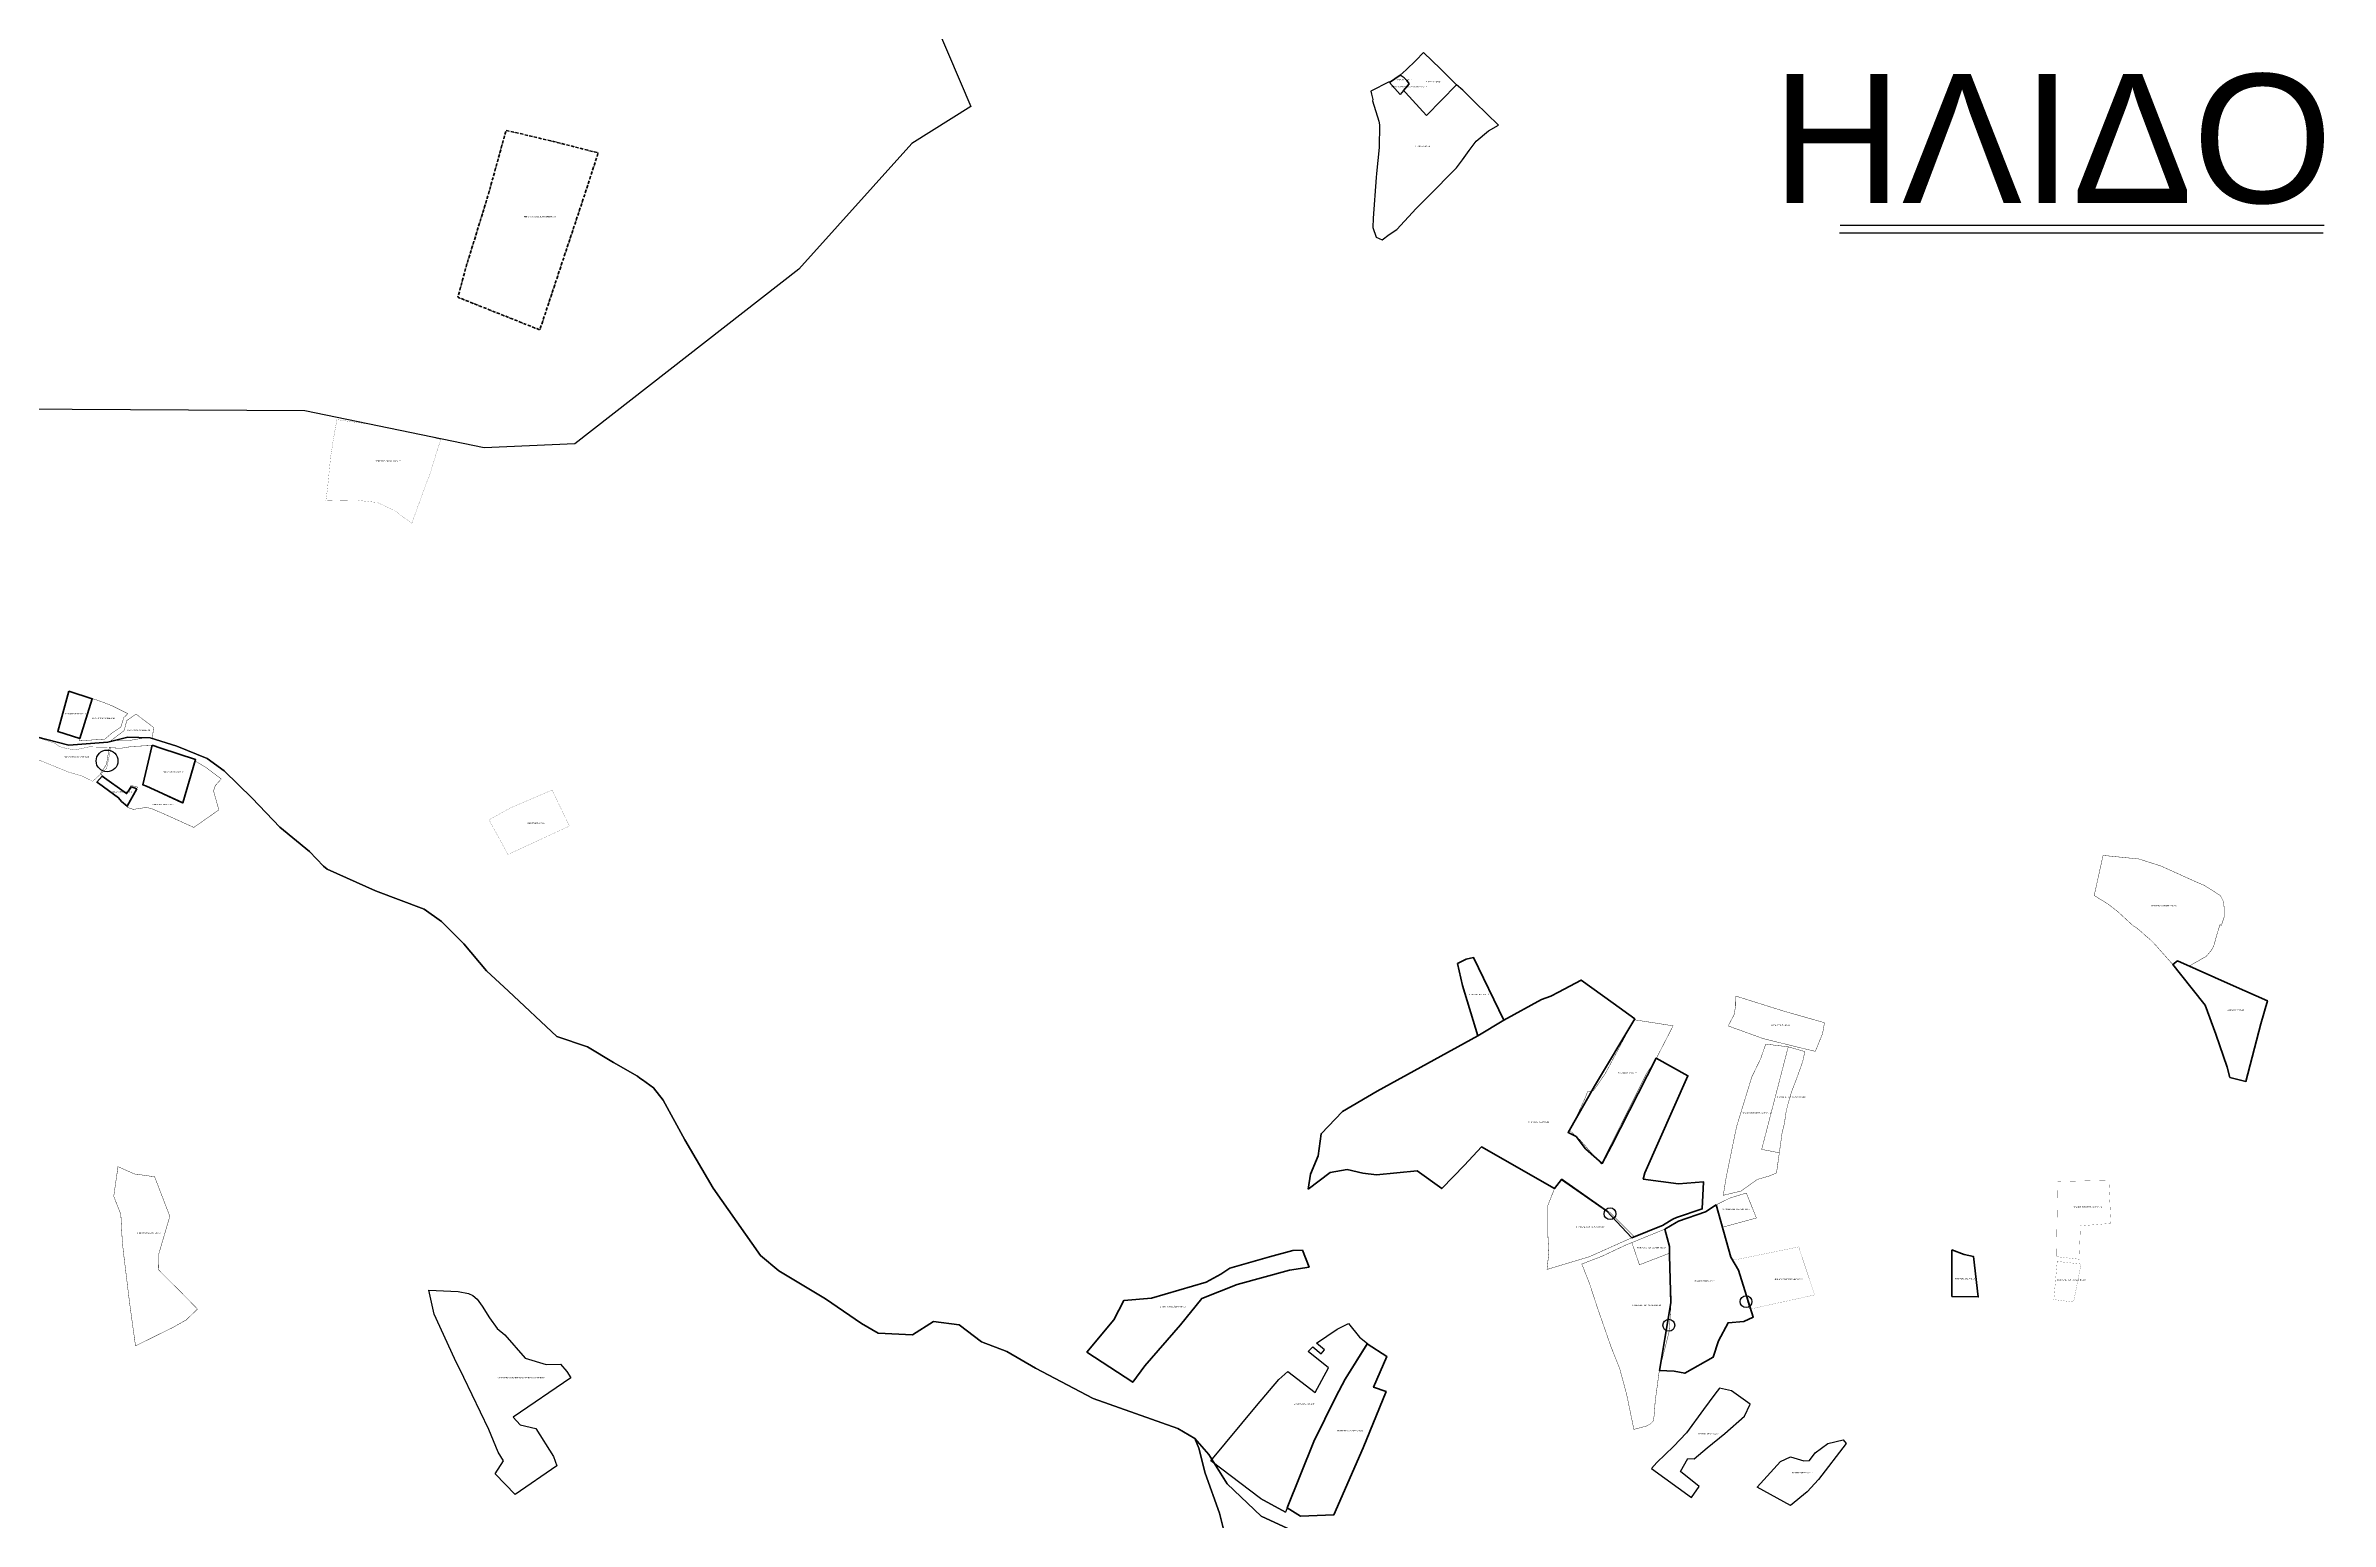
# Model space of a CAD drawing. Header units: metres. Extents: x 245125 to 394351, y 270578 to 4233311.
# Drawn here: x 268980 to 270752, y 4194603 to 4195748 of the extents above; entities that cross this region are included whole.
import ezdxf
from ezdxf.enums import TextEntityAlignment as Align
from ezdxf.lldxf.tags import DXFTag

# ---------------------------------------------------------------- set-up
doc = ezdxf.new("R2010")
doc.units = ezdxf.units.M
doc.linetypes.add('DASHDOT_LINE', pattern=[18, 12, -3, 0, -3])
doc.linetypes.add('t-orio', pattern=[0.79, 0.5, -0.12, 0.05, -0.12])
for name, color, linetype in [('4495-(228-329)', 103, 'Continuous'), ('ASTOTA', 7, 'Continuous'), ('POLYLINE', 3, 'Continuous'), ('topo2013', 66, 'Continuous'), ('topo2014', 230, 'Continuous'), ('topo2016', 36, 'Continuous'), ('topo2018', 5, 'Continuous'), ('topo2019', 6, 'Continuous'), ('topo2020', 3, 'Continuous'), ('topo2022', 30, 'Continuous'), ('topo2023', 41, 'Continuous'), ('ΗΛΕΙΑ_Ονομασία ΟΤΑ_ΟΚΧΕ', 6, 'Continuous')]:
    doc.layers.add(name, color=color, linetype=linetype)
doc.styles.add('ARIAL', font='arial.ttf')
doc.styles.get("Standard").update_dxf_attribs({"font": 'arial.ttf'})
tags = doc.linetypes.add('DASHDOT2', pattern=[0.5, 0.25, -0.125, 0, -0.125]).pattern_tags.tags
tags[10:11] = [DXFTag(74, 4), DXFTag(75, 0), DXFTag(340, '0'), DXFTag(46, 1.0), DXFTag(50, 0.0), DXFTag(44, 0.0), DXFTag(45, 0.0)]
tags[8:9] = [DXFTag(74, 4), DXFTag(75, 0), DXFTag(340, '0'), DXFTag(46, 1.0), DXFTag(50, 0.0), DXFTag(44, 0.0), DXFTag(45, 0.0)]
tags[6:7] = [DXFTag(74, 4), DXFTag(75, 0), DXFTag(340, '0'), DXFTag(46, 1.0), DXFTag(50, 0.0), DXFTag(44, 0.0), DXFTag(45, 0.0)]
tags[4:5] = [DXFTag(74, 4), DXFTag(75, 0), DXFTag(340, '0'), DXFTag(46, 1.0), DXFTag(50, 0.0), DXFTag(44, 0.0), DXFTag(45, 0.0)]
tags = doc.linetypes.add('DASHDOTX2', pattern=[2, 1, -0.5, 0, -0.5]).pattern_tags.tags
tags[10:11] = [DXFTag(74, 4), DXFTag(75, 0), DXFTag(340, '0'), DXFTag(46, 1.0), DXFTag(50, 0.0), DXFTag(44, 0.0), DXFTag(45, 0.0)]
tags[8:9] = [DXFTag(74, 4), DXFTag(75, 0), DXFTag(340, '0'), DXFTag(46, 1.0), DXFTag(50, 0.0), DXFTag(44, 0.0), DXFTag(45, 0.0)]
tags[6:7] = [DXFTag(74, 4), DXFTag(75, 0), DXFTag(340, '0'), DXFTag(46, 1.0), DXFTag(50, 0.0), DXFTag(44, 0.0), DXFTag(45, 0.0)]
tags[4:5] = [DXFTag(74, 4), DXFTag(75, 0), DXFTag(340, '0'), DXFTag(46, 1.0), DXFTag(50, 0.0), DXFTag(44, 0.0), DXFTag(45, 0.0)]
tags = doc.linetypes.add('HIDDEN', pattern=[0.375, 0.25, -0.125]).pattern_tags.tags
tags[6:7] = [DXFTag(74, 4), DXFTag(75, 0), DXFTag(340, '0'), DXFTag(46, 1.0), DXFTag(50, 0.0), DXFTag(44, 0.0), DXFTag(45, 0.0)]
tags[4:5] = [DXFTag(74, 4), DXFTag(75, 0), DXFTag(340, '0'), DXFTag(46, 1.0), DXFTag(50, 0.0), DXFTag(44, 0.0), DXFTag(45, 0.0)]

msp = doc.modelspace()

# ---------------------------------------------------------------- linework, layer by layer
at = {"color": 230}
for p, q in [((270022, 4195719.2), (270030.3, 4195725.1)), ((270022, 4195719.2), (270030.3, 4195725.1)), ((270035.6, 4195721), (270037.4, 4195718.2)), ((270074, 4195717.6), (270061.5, 4195729.9))]:
    msp.add_line(p, q, dxfattribs=at)
at = {"layer": '4495-(228-329)', "color": 103}
for p, q in [((270371, 4195602.6), (270746.3, 4195602.6)), ((270371.6, 4195608.7), (270746.9, 4195608.7))]:
    msp.add_line(p, q, dxfattribs=at)
at = {"layer": 'ASTOTA', "color": 253, "linetype": 'HIDDEN', "ltscale": 300}
for points in [[(268964.6, 4195213.8), (268997.7, 4195205.1), (269028, 4195207.5), (269043.4, 4195211.4), (269060.9, 4195211), (269081.5, 4195204.4), (269105.1, 4195194.9), (269118.2, 4195185.2), (269139.9, 4195164.2), (269161.3, 4195141.6), (269184.5, 4195122.7), (269195.3, 4195111.4), (269198, 4195108.9), (269235.6, 4195092.2), (269273.4, 4195078.1), (269286.9, 4195068.4), (269304, 4195051), (269321.8, 4195030.2), (269338.8, 4195014.5), (269376.2, 4194979.2), (269400.1, 4194971.2), (269420.1, 4194959.1), (269438.7, 4194948.4), (269440.7, 4194947), (269442.7, 4194945.5), (269451.3, 4194939.4), (269458.7, 4194929.8), (269475.4, 4194899), (269497.4, 4194861.5), (269534.1, 4194809.2), (269548.3, 4194797.4), (269584.6, 4194775.6), (269612.5, 4194756.6), (269625.4, 4194749.1), (269652, 4194747.7), (269668.5, 4194758.1), (269688.2, 4194755.4), (269705.7, 4194742.4), (269725.2, 4194734.9), (269747.5, 4194722), (269792.3, 4194698.4), (269858, 4194675.1), (269871.1, 4194667.4), (269874.1, 4194659.9), (269879.2, 4194640.4), (269890.2, 4194609.3), (269895.8, 4194586.7)], [(269946.5, 4194595.9), (269922.5, 4194607), (269896.1, 4194632.2), (269882, 4194654.8), (269871.1, 4194667.4), (269858, 4194675.1), (269792.3, 4194698.4), (269747.5, 4194722), (269725.2, 4194734.9), (269705.7, 4194742.4), (269688.2, 4194755.4), (269668.5, 4194758.1), (269652, 4194747.7), (269625.4, 4194749.1), (269612.5, 4194756.6), (269584.6, 4194775.6), (269548.3, 4194797.4), (269534.1, 4194809.2), (269497.4, 4194861.5), (269475.4, 4194899), (269458.7, 4194929.8), (269451.3, 4194939.4), (269442.7, 4194945.5), (269440.7, 4194947), (269438.7, 4194948.4), (269420.1, 4194959.1), (269400.1, 4194971.2), (269376.2, 4194979.2), (269338.8, 4195014.5), (269321.8, 4195030.2), (269304, 4195051), (269286.9, 4195068.4), (269273.4, 4195078.1), (269235.6, 4195092.2), (269198, 4195108.9), (269195.3, 4195111.4), (269184.5, 4195122.7), (269161.3, 4195141.6), (269139.9, 4195164.2), (269118.2, 4195185.2), (269105.1, 4195194.9), (269081.5, 4195204.4), (269060.9, 4195211), (269043.4, 4195211.4), (269028, 4195207.5), (268997.7, 4195205.1), (268964.6, 4195213.8)], [(269895.8, 4194586.7), (269890.2, 4194609.3), (269879.2, 4194640.4), (269874.1, 4194659.9), (269871.1, 4194667.4), (269882, 4194654.8), (269896.1, 4194632.2), (269922.5, 4194607), (269946.5, 4194595.9)], [(269895.8, 4194586.7), (269890.2, 4194609.3), (269879.2, 4194640.4), (269874.1, 4194659.9), (269871.1, 4194667.4), (269882, 4194654.8), (269896.1, 4194632.2), (269922.5, 4194607), (269946.5, 4194595.9)]]:
    msp.add_lwpolyline(points, dxfattribs=at)
at = {"layer": 'POLYLINE', "color": 6, "linetype": 'HIDDEN', "ltscale": 3}
msp.add_lwpolyline([(269652.8, 4195805.1), (269697.4, 4195700.8), (269651.6, 4195672), (269563.9, 4195574.4), (269390.1, 4195439), (269320, 4195435.9), (269180.7, 4195464.7), (268955.5, 4195465.8)], dxfattribs=at)
at = {"layer": 'topo2014', "color": 230}
for p, q in [((270030.2, 4195710.1), (270022, 4195719.2)), ((270037.4, 4195718.2), (270032.9, 4195713.1)), ((270032.9, 4195713.1), (270030.2, 4195710.1))]:
    msp.add_line(p, q, dxfattribs=at)
for points in [[(270007.5, 4195712.6), (270008, 4195710.2), (270009, 4195706.2), (270008.8, 4195705.1), (270013.7, 4195689.2), (270014.3, 4195686.4), (270014, 4195669), (270012, 4195648.7), (270011.7, 4195645.5), (270009.3, 4195614.1), (270009.2, 4195606.9), (270011.6, 4195599.4), (270016.4, 4195597.2), (270021.9, 4195601.5), (270027.7, 4195605.4), (270042.6, 4195621.6), (270044, 4195622.9), (270051.7, 4195630.6), (270074.1, 4195653), (270078.6, 4195659.4), (270083.9, 4195666.6), (270089.3, 4195673.8), (270098.8, 4195681.7), (270106.5, 4195686.3), (270088.5, 4195703.8), (270078.8, 4195713.4), (270074, 4195717.6), (270061.5, 4195729.9), (270048.4, 4195742.6), (270042.4, 4195736.5), (270034.9, 4195729.2), (270030.3, 4195725.1), (270022, 4195719.2), (270021.7, 4195719.9), (270007.5, 4195712.6)], [(270032.9, 4195713.1), (270037.4, 4195718.2), (270035.6, 4195721), (270033.5, 4195722.9), (270030.3, 4195725.1), (270034.9, 4195729.2), (270042.4, 4195736.5), (270048.4, 4195742.6), (270061.5, 4195729.9), (270074, 4195717.6), (270050.8, 4195693.7), (270034.4, 4195711.5), (270033, 4195713.1)], [(270256.2, 4194621.5), (270262.2, 4194630.2), (270247.8, 4194641.7), (270253.4, 4194651.7), (270258.4, 4194651.6), (270268.4, 4194660.2), (270282.1, 4194671.2), (270297.4, 4194684.7), (270301.7, 4194694), (270287.2, 4194704.3), (270277.9, 4194706.5), (270274.4, 4194701.7), (270265.5, 4194689.8), (270252.4, 4194671.8), (270242.2, 4194661.2), (270229.3, 4194648.8), (270225.2, 4194644.1), (270256.2, 4194621.5)]]:
    msp.add_lwpolyline(points, dxfattribs=at)
at = {"layer": 'topo2014', "color": 230, "linetype": 'DASHDOT_LINE', "lineweight": 40, "ltscale": 0.2, "flags": 128}
msp.add_lwpolyline([(269336.9, 4195682.2), (269350.6, 4195679), (269373.6, 4195673.6), (269408.3, 4195664.7), (269396.8, 4195629.1), (269383.1, 4195588), (269363.1, 4195527.4), (269299.5, 4195552.7), (269306.2, 4195577.6), (269322.3, 4195629.5)], close=True, dxfattribs=at)
at = {"layer": 'topo2014', "color": 230, "linetype": 'DASHDOTX2', "lineweight": 35, "ltscale": 2}
for points in [[(268997.8, 4195247.2), (269015.9, 4195241.2), (269015.9, 4195241.2), (269006.2, 4195210.4), (268989.2, 4195215.9)], [(269062.3, 4195205.3), (269069.2, 4195202.9), (269096.1, 4195194), (269086.2, 4195160.5), (269057.9, 4195173.3), (269055.1, 4195174.5)], [(269050.4, 4195171.3), (269046.3, 4195172.8), (269042.6, 4195167.7), (269023.5, 4195181.2), (269019.6, 4195176.5), (269020.9, 4195175.7), (269036.4, 4195164.4), (269038.5, 4195161.6), (269042.9, 4195157.8)]]:
    msp.add_lwpolyline(points, close=True, dxfattribs=at)
at = {"layer": 'topo2014', "color": 230, "ltscale": 2}
msp.add_lwpolyline([(269276.9, 4194782.3), (269299.7, 4194781.3), (269307.8, 4194779.7), (269311, 4194778.3), (269314.4, 4194775.4), (269318.4, 4194770), (269324, 4194760.9), (269330.1, 4194752.7), (269335.9, 4194747.8), (269351.7, 4194729.7), (269368, 4194724.7), (269379, 4194725.1), (269384, 4194719.4), (269387.1, 4194714.4), (269342.5, 4194683.8), (269347.9, 4194678), (269360, 4194675.1), (269373.6, 4194653.4), (269376.2, 4194646.1), (269344, 4194624), (269328.4, 4194640), (269334.9, 4194649.9), (269330.8, 4194656.7), (269323.6, 4194674.2), (269304, 4194714.6), (269297, 4194729.3), (269281.1, 4194763.8)], close=True, dxfattribs=at)
at = {"layer": 'topo2014', "color": 230}
msp.add_lwpolyline([(270333.1, 4194615.3), (270307.2, 4194629.5), (270325.2, 4194649.5), (270333, 4194653), (270343.3, 4194650.1), (270347.9, 4194650.3), (270352.2, 4194656.2), (270361.9, 4194663.5), (270373.8, 4194666.2), (270376.2, 4194663.5), (270354.8, 4194635.6), (270345.9, 4194626), (270333.1, 4194615.3)], close=True, dxfattribs=at)
at = {"layer": 'topo2016', "color": 36, "linetype": 'HIDDEN', "lineweight": 40, "ltscale": 3}
msp.add_lwpolyline([(270633.3, 4195038), (270676.7, 4195018.4), (270703, 4195007), (270697.8, 4194989.1), (270686.2, 4194944.3), (270673.8, 4194947.5), (270671.7, 4194955.3), (270662.9, 4194980.9), (270654.6, 4195003.5), (270635.6, 4195027.5), (270629.6, 4195035.1)], close=True, dxfattribs=at)
at = {"layer": 'topo2018', "color": 5, "linetype": 'DASHDOT2', "lineweight": 60, "ltscale": 0.5, "flags": 128}
for points in [[(269958.9, 4194860.7), (269960.8, 4194872.3), (269966.8, 4194886.7), (269969, 4194903.7), (269985.7, 4194920.9), (270012.4, 4194936.8), (270090.5, 4194979.8), (270078.7, 4195018.8), (270074.8, 4195035.8), (270081.5, 4195039.1), (270087.2, 4195040.4), (270110.8, 4194992), (270140, 4195007.8), (270147.3, 4195010.6), (270153.1, 4195013.7), (270170.8, 4195023), (270195.4, 4195005.1), (270212.2, 4194992.9), (270181.1, 4194940.7), (270160.5, 4194904.6), (270166.8, 4194901.6), (270174.1, 4194892.1), (270187.1, 4194880.8), (270194.1, 4194894.5), (270228.8, 4194962.3), (270253.5, 4194948.8), (270253.5, 4194948.8), (270220, 4194873.4), (270220, 4194873.4), (270220, 4194873.4), (270218.8, 4194868.4), (270246.1, 4194864.9), (270265.7, 4194866.4), (270264.6, 4194845.4), (270244.6, 4194838.8), (270241.8, 4194837.4), (270234.5, 4194833), (270234.3, 4194832.9), (270210.1, 4194823.1), (270190.3, 4194843.9), (270190.3, 4194843.9), (270155.5, 4194868.3), (270150.1, 4194861.4), (270093.4, 4194893.6), (270080.3, 4194879.3), (270062.6, 4194861.2), (270043.6, 4194874.9), (270012, 4194872), (270001.4, 4194873.2), (269989.2, 4194875.9), (269976, 4194873.7)], [(270275.4, 4194848.6), (270286.7, 4194808.1), (270292.8, 4194797.9), (270304.1, 4194761.4), (270296.8, 4194758), (270284.7, 4194757.1), (270277.3, 4194743.1), (270273.2, 4194730.3), (270251, 4194718), (270242.7, 4194719.5), (270231.5, 4194720), (270240.2, 4194772.5), (270239.2, 4194809.4), (270239.1, 4194816.2), (270235.5, 4194829.6), (270244.3, 4194834.8), (270246.3, 4194835.9), (270267.2, 4194843.2)], [(270458.2, 4194813.7), (270467.8, 4194810.2), (270475.1, 4194808.4), (270478.7, 4194777.2), (270458.3, 4194777.6)]]:
    msp.add_lwpolyline(points, close=True, dxfattribs=at)
msp.add_lwpolyline([(270090.5, 4194979.8), (270110.8, 4194992), (270087.2, 4195040.4), (270081.5, 4195039.1), (270074.8, 4195035.8), (270078.7, 4195018.8), (270090.5, 4194979.8)], dxfattribs=at)
at = {"layer": 'topo2018', "color": 5, "linetype": 'DASHDOT2', "lineweight": 60, "ltscale": 5, "flags": 128}
for points in [[(269954.6, 4194813.5), (269959.7, 4194800.3), (269944.6, 4194797.9), (269903.8, 4194786.7), (269876.4, 4194776), (269860, 4194755.5), (269832.4, 4194723.7), (269822.9, 4194711), (269787.4, 4194734.4), (269808.2, 4194759.4), (269816.1, 4194774.4), (269837.4, 4194776.2), (269879.8, 4194788.6), (269891.2, 4194794.9), (269898.1, 4194799.4), (269928.9, 4194808.3), (269947, 4194813.1)], [(270004.8, 4194740.7), (270020, 4194730.9), (270009.7, 4194707.1), (270019.4, 4194703.7), (270001.5, 4194660.2), (269978.9, 4194608.2), (269953.1, 4194607), (269942.8, 4194613.6), (269963.4, 4194665), (269980.4, 4194699.7), (269987.6, 4194713.4)]]:
    msp.add_lwpolyline(points, close=True, dxfattribs=at)
at = {"layer": 'topo2019', "color": 6}
for points, const_width in [([(269323.7, 4195147.3), (269339.9, 4195156.4), (269372.6, 4195170.4), (269386, 4195142.4), (269338.3, 4195120.4)], 0.1), ([(270313.8, 4194973.3), (270331.3, 4194971.2), (270310.7, 4194891.6), (270324.4, 4194889), (270322.2, 4194873.4), (270317, 4194871.1), (270307.3, 4194868.3), (270294.7, 4194859.3), (270280.9, 4194856), (270283.2, 4194870.1), (270286, 4194883.8), (270291.2, 4194909.2), (270303, 4194947.7), (270310.1, 4194962.4)], 0.3), ([(270331.3, 4194971.2), (270344.2, 4194967.5), (270342.5, 4194959.7), (270338.4, 4194948.2), (270333.8, 4194936.1), (270331.2, 4194927.2), (270329.7, 4194921.2), (270328.3, 4194911.6), (270326.5, 4194904.3), (270324.4, 4194889), (270310.7, 4194891.6)], 0.3), ([(270210, 4194819.3), (270236, 4194829.9), (270239.6, 4194814.4), (270239.6, 4194811.2), (270215.9, 4194802.1)], 0.3)]:
    msp.add_lwpolyline(points, close=True, dxfattribs=dict(at, const_width=const_width))
at = {"layer": 'topo2019', "color": 6, "ltscale": 40}
for points, const_width in [([(269035.9, 4194878.2), (269048.5, 4194872.6), (269064.3, 4194870.4), (269076.1, 4194839.7), (269067.6, 4194810.8), (269067.4, 4194798.3), (269069.1, 4194796.4), (269078.3, 4194787.2), (269081.9, 4194783.7), (269094.8, 4194770.6), (269097.5, 4194767.7), (269088.8, 4194759.3), (269078.5, 4194753.5), (269049.5, 4194739.2), (269047.9, 4194750.6), (269044.8, 4194773.3), (269040.1, 4194811.9), (269039.2, 4194820.5), (269038.1, 4194841.2), (269032.6, 4194855.2)], 0.3), ([(270301.2, 4194767.6), (270292.8, 4194797.9), (270288.1, 4194805.8), (270292.9, 4194806.5), (270331.3, 4194814.3), (270339.5, 4194816), (270342.1, 4194807.9), (270351.8, 4194778.7)], 0.1)]:
    msp.add_lwpolyline(points, close=True, dxfattribs=dict(at, const_width=const_width))
at = {"layer": 'topo2019', "color": 6, "lineweight": 30, "ltscale": 30, "const_width": 0.3}
msp.add_lwpolyline([(270144.2, 4194798.5), (270145.6, 4194811.2), (270144.8, 4194826.8), (270144.8, 4194844.1), (270144.8, 4194848), (270150.1, 4194861.4), (270155.7, 4194869), (270188.2, 4194846.1), (270193.2, 4194842.6), (270211.8, 4194823.9), (270177.2, 4194808.4)], close=True, dxfattribs=at)
at = {"layer": 'topo2019', "color": 6, "ltscale": 20, "const_width": 0.1}
for points in [[(270539.3, 4194808.4), (270557, 4194806.4), (270557.9, 4194832.3), (270581.5, 4194834.2), (270580, 4194867.6), (270540.3, 4194866.7)], [(270539.9, 4194804.7), (270558.4, 4194802.7), (270552.6, 4194773.2), (270537.3, 4194775.1)]]:
    msp.add_lwpolyline(points, close=True, dxfattribs=at)
at = {"layer": 'topo2019', "color": 6, "lineweight": 50, "ltscale": 20, "const_width": 0.3}
msp.add_lwpolyline([(270275.4, 4194848.6), (270285.9, 4194853.8), (270298.8, 4194857.8), (270306.6, 4194838.4), (270280.2, 4194831.2)], close=True, dxfattribs=at)
at = {"layer": 'topo2019', "color": 6, "lineweight": 30, "ltscale": 2, "const_width": 0.3}
msp.add_lwpolyline([(270171.2, 4194802.7), (270186.8, 4194808.7), (270205.5, 4194817.5), (270210, 4194819.3), (270215.9, 4194802.1), (270239.6, 4194811.2), (270239.6, 4194808.7), (270240.7, 4194775.4), (270238.9, 4194750.1), (270231.3, 4194720), (270228.1, 4194696.1), (270227.3, 4194685.2), (270226.6, 4194680.9), (270224.5, 4194678.7), (270221.3, 4194677), (270211.6, 4194674.4), (270206, 4194701.4), (270200.6, 4194721.5), (270193.8, 4194738.6), (270183.1, 4194769.4), (270177.3, 4194787.2)], close=True, dxfattribs=at)
at = {"layer": 'topo2019', "color": 6, "ltscale": 2}
msp.add_lwpolyline([(269941.5, 4194610.1), (269922.1, 4194620.8), (269883.5, 4194649.9), (269919, 4194692.6), (269936.1, 4194713.2), (269943.1, 4194719.3), (269964.4, 4194703), (269974.8, 4194722.2), (269958.9, 4194734.9), (269962.5, 4194738.4), (269969.1, 4194733.1), (269971.6, 4194736.2), (269965.4, 4194741.2), (269981.5, 4194752.2), (269990.2, 4194756.6), (269998.8, 4194745.9), (270005, 4194741), (269987.6, 4194713.4), (269980.4, 4194699.7), (269963.4, 4194665), (269941.5, 4194610.1), (269922.1, 4194620.8)], close=True, dxfattribs=at)
at = {"layer": 'topo2019', "color": 1}
for centre in [(270193.1, 4194841.7), (270298.6, 4194773.5), (270238.7, 4194755.2)]:
    msp.add_circle(centre, 4.59, dxfattribs=at)
at = {"layer": 'topo2020', "color": 3, "ltscale": 35, "const_width": 0.3}
for points in [[(269016, 4195241.3), (269018.6, 4195240.6), (269025.9, 4195237.9), (269031.6, 4195235.6), (269043.6, 4195229.6), (269040.4, 4195226.7), (269038.1, 4195219.2), (269031.4, 4195214.8), (269025.7, 4195209.9), (269005.9, 4195208.6)], [(269029.1, 4195203.3), (269037.9, 4195202.8), (269046.7, 4195204.2), (269061.8, 4195205), (269054.9, 4195174.4), (269085.6, 4195160.1), (269095.5, 4195193.1), (269104.4, 4195187.7), (269116, 4195179), (269111.4, 4195173.9), (269110, 4195169.8), (269114.1, 4195155), (269094.7, 4195141.4), (269071.3, 4195152), (269061.2, 4195156.3), (269057.1, 4195156.8), (269047.7, 4195155.4), (269043, 4195157), (269051.1, 4195172.7), (269046, 4195174), (269042.6, 4195168.4), (269031.3, 4195175.4), (269022.2, 4195183.1), (269022.2, 4195183.1), (269027, 4195190.4)]]:
    msp.add_lwpolyline(points, close=True, dxfattribs=at)
at = {"layer": 'topo2020', "color": 3, "ltscale": 20, "const_width": 0.2}
msp.add_lwpolyline([(268928.3, 4195214), (268929.8, 4195217.7), (268931.5, 4195222.3), (268941, 4195221.2), (268975.9, 4195210.3), (268987.6, 4195206.4), (268990.2, 4195204.3), (268996, 4195202.6), (269002.7, 4195201.6), (269013.4, 4195203.9), (269030.5, 4195203.5), (269027, 4195187), (269016.3, 4195177.2), (269008.2, 4195181.2), (268997.4, 4195184.4), (268968.5, 4195196.2), (268947.7, 4195204.4)], close=True, dxfattribs=at)
at = {"layer": 'topo2020', "color": 3, "ltscale": 35, "const_width": 0.3}
msp.add_lwpolyline([(269049.9, 4195229.3), (269063.5, 4195219), (269062.6, 4195211), (269055.3, 4195210.7), (269045, 4195208.9), (269030.7, 4195208.9), (269040.7, 4195216.6), (269042.7, 4195224.3), (269049.9, 4195229.3)], dxfattribs=at)
at = {"layer": 'topo2020', "color": 1}
msp.add_circle((269027.4, 4195193), 8.45, dxfattribs=at)
at = {"layer": 'topo2022', "color": 30, "linetype": 't-orio', "ltscale": 5, "const_width": 0.1}
msp.add_lwpolyline([(269205.7, 4195457.8), (269215.1, 4195456.4), (269233, 4195453.9), (269277.7, 4195444.6), (269281.8, 4195443.4), (269285, 4195442.7), (269286.2, 4195442.5), (269280.6, 4195424.6), (269277.5, 4195414.5), (269275.7, 4195410.2), (269273.4, 4195404), (269270.2, 4195395.1), (269263.8, 4195377.4), (269262.8, 4195378.1), (269250.2, 4195387.3), (269237, 4195393.5), (269221.2, 4195395.2), (269208.7, 4195395), (269197.1, 4195394.7), (269198.4, 4195404.4), (269200.8, 4195428.6), (269203, 4195442.9)], close=True, dxfattribs=at)
at = {"layer": 'topo2022', "color": 30, "linetype": 't-orio', "ltscale": 35, "const_width": 0.3}
for points in [[(270284.7, 4194987.4), (270284.7, 4194987.4), (270284.7, 4194987.4), (270289.2, 4194995.9), (270290.5, 4195002.7), (270290.6, 4195010.6), (270290.6, 4195010.6), (270327.1, 4194999.1), (270359.4, 4194989.9), (270357.9, 4194981.4), (270353.6, 4194970.8), (270352.3, 4194967.7), (270344.2, 4194969.6), (270312.1, 4194977.5), (270284.7, 4194987.4)], [(270211.8, 4194992.2), (270242, 4194987.5), (270238.1, 4194979.9), (270228, 4194960.3), (270226, 4194957.3), (270221.3, 4194950.3), (270189.6, 4194887.1), (270186.2, 4194880.3), (270169.9, 4194898.9), (270162, 4194906.1), (270173.6, 4194931), (270175.7, 4194936.5), (270180.1, 4194937), (270189.2, 4194950.1), (270204.5, 4194978.6)]]:
    msp.add_lwpolyline(points, close=True, dxfattribs=at)
at = {"layer": 'topo2023', "linetype": 't-orio', "ltscale": 3, "const_width": 0.3}
msp.add_lwpolyline([(270575.5, 4195119.7), (270603.3, 4195116.9), (270620.3, 4195111.5), (270647.7, 4195099.1), (270654.1, 4195096.4), (270666.5, 4195088.5), (270669, 4195083.6), (270669.3, 4195079.7), (270669.5, 4195072.2), (270667.8, 4195067.1), (270667.4, 4195066.1), (270667.1, 4195065.3), (270666.2, 4195066), (270665.2, 4195063), (270663.6, 4195057.8), (270661.3, 4195049.4), (270659.5, 4195046.1), (270655.5, 4195041.4), (270642.4, 4195033.9), (270633.3, 4195038), (270629.4, 4195035), (270628.8, 4195035.9), (270615.6, 4195050.8), (270612.5, 4195054), (270608.5, 4195057.3), (270605.2, 4195060.4), (270601.4, 4195063.5), (270598.7, 4195065.2), (270587, 4195076), (270579.4, 4195081.9), (270568.6, 4195088.6), (270575.2, 4195118.5)], close=True, dxfattribs=at)

# ---------------------------------------------------------------- texts
at = {"layer": 'topo2013', "color": 66, "lineweight": 80, "ltscale": 20, "insert": (270023, 4195716.5), "char_height": 1, "width": 36.002, "attachment_point": 1}
msp.add_mtext('ΚΟΡΔΟΝΟΥΡΗΣ ΔΗΜΟΣ ΑΡΧΑΙΑ ΗΛΙΔΑ-13', dxfattribs=at)
at = {"layer": 'topo2014', "color": 230, "lineweight": 80, "ltscale": 20, "char_height": 1, "attachment_point": 1}
for s, insert, width in [('ΑΡΧΑΙΑ ΗΛΙΔΑ-14', (270027.5, 4195722), 11.994), ('ΑΡΧΑΙΑ ΗΛΙΔΑ-14', (270050.3, 4195720.5), 15.748), ('ΑΡΧΑΙΑ ΗΛΙΔΑ-14', (270041.7, 4195670.4), 21.04), ('ΜΑΝΩΛΟΠΟΥΛΟΣ (ΚΑΛΥΒΙΑΜΑΝ)-14', (269350.7, 4195615.8), 26.957), ('ΜΑΝΩΛΟΠΟΥΛΟΣ (ΧΡΙΣΤΟΔΟΥΛΟΠΟΥΛΟΥ ΑΥΓΕΙΟ)-14', (269330.2, 4194715), 40.603)]:
    msp.add_mtext(s, dxfattribs=dict(at, insert=insert, width=width))
at = {"layer": 'topo2014', "color": 230, "char_height": 1, "width": 16.908, "attachment_point": 1}
for insert in [(268995, 4195230.1), (269070.9, 4195184.8), (269031.3, 4195169.3)]:
    msp.add_mtext('ΠΑΝΑΓΙΩΤΟΠΟΥΛΟΣ-14', dxfattribs=dict(at, insert=insert))
at = {"layer": 'topo2014', "color": 230, "lineweight": 35, "ltscale": 25, "char_height": 1, "width": 12.898, "attachment_point": 1}
for insert in [(270261.3, 4194671.6), (270334.2, 4194641.3)]:
    msp.add_mtext('ΠΑΝΑΓΙΩΤΟΠΟΥΛΟΣ-14', dxfattribs=dict(at, insert=insert))
at = {"layer": 'topo2016', "color": 36, "insert": (270671.7, 4195000.3), "char_height": 1, "width": 17.574, "attachment_point": 1}
msp.add_mtext('ΒΑΣΙΛΟΠΟΥΛΟΣ-16', dxfattribs=at)
at = {"layer": 'topo2018', "color": 5, "lineweight": 80, "ltscale": 20, "char_height": 1, "attachment_point": 1}
for s, insert, width in [('NTΑΝΑΣΗΣ ΒΑΣΙΛΗΣ-18', (270083.5, 4195012.3), 24.735), ('NTΑΝΑΣΗΣ ΒΑΣΙΛΗΣ-18', (270129.9, 4194913.4), 21.155), ('NTΑΝΑΣΗΣ ΒΑΣΙΛΗΣ-18', (270258.3, 4194790), 20.896), ('NTΑΝΑΣΗΣ ΒΑΣΙΛΗΣ-18', (270460.4, 4194791.9), 25.62), ('ΣΤΑΘΟΠΟΥΛΟΣ (ΣΙΑΨΑΛΗ)-18', (269844, 4194770.2), 21.04), ('ΣΤΑΘΟΠΟΥΛΟΣ (ΣΙΑΨΑΛΗ)-18', (269981.2, 4194673.8), 22.506)]:
    msp.add_mtext(s, dxfattribs=dict(at, insert=insert, width=width))
at = {"layer": 'topo2019', "color": 6, "lineweight": 80, "ltscale": 20, "char_height": 1, "attachment_point": 1}
for s, insert, width in [('ΜΠΟΥΤΖΑΡΕΛΗΣ-19', (269353, 4195145), 4.974), ('ΣΠΑΝΟΠΟΥΛΟΣ ΑΥΓΕΙΟ-19', (269050.6, 4194827.3), 27.394)]:
    msp.add_mtext(s, dxfattribs=dict(at, insert=insert, width=width))
at = {"layer": 'topo2019', "color": 6, "lineweight": 35, "ltscale": 25, "char_height": 1, "attachment_point": 1}
for s, insert, width in [('ΝΤΑΝΑΣΗΣ ΓΙΩΡΓΟΣ ΛΑΜΠΗΣ-19', (270295.8, 4194920.3), 24.634), ('ΝΤΑΝΑΣΗΣ ΓΙΩΡΓΟΣ ΛΑΜΠΗΣ-19', (270322.5, 4194932.8), 27.446), ('ΝΤΑΝΑΣΗΣ ΓΙΩΡΓΟΣ ΛΑΜΠΗΣ-19', (270552.5, 4194847.4), 25.331), ('ΝΤΑΝΑΣΗΣ ΓΙΩΡΓΟΣ ΛΑΜΠΗΣ-19', (270166.6, 4194832), 24.408), ('ΝΤΑΝΑΣΗΣ ΓΙΩΡΓΟΣ ΛΑΜΠΗΣ-19', (270280, 4194845.7), 22.625), ('ΝΤΑΝΑΣΗΣ ΓΙΩΡΓΟΣ ΛΑΜΠΗΣ-19', (270214, 4194815.9), 36.594), ('ΝΤΑΝΑΣΗΣ ΓΙΩΡΓΟΣ ΛΑΜΠΗΣ-19', (270320.3, 4194791.3), 24.977), ('ΝΤΑΝΑΣΗΣ ΓΙΩΡΓΟΣ ΛΑΜΠΗΣ-19', (270539.7, 4194790.9), 25.736), ('ΝΤΑΝΑΣΗΣ ΓΙΩΡΓΟΣ ΛΑΜΠΗΣ-19', (270210.6, 4194771.2), 29.35), ('ΤΖΑΒΑΡΑΣ ΒΑΣΙΛΕΙΟΣ-19', (269947, 4194694.7), 20.288)]:
    msp.add_mtext(s, dxfattribs=dict(at, insert=insert, width=width))
at = {"layer": 'topo2020', "color": 3, "char_height": 1, "attachment_point": 1}
for s, insert, width in [('KAMAΡΙΝΟΣ ΘΑΝΑΣΗΣ-20', (269016, 4195226.6), 22.46), ('KAMAΡΙΝΟΣ ΘΑΝΑΣΗΣ-20', (269043.4, 4195217.3), 19.489), ('ΠΑΠΑΔΟΠΟΥΛΟΣ ΑΥΓΕΙΟ-20', (268994.1, 4195196.5), 25.584), ('KAMAΡΙΝΟΣ ΘΑΝΑΣΗΣ-20', (269062.4, 4195159.7), 30.18)]:
    msp.add_mtext(s, dxfattribs=dict(at, insert=insert, width=width))
at = {"layer": 'topo2022', "color": 30, "lineweight": 80, "ltscale": 20, "char_height": 1, "attachment_point": 1}
for s, insert, width in [('ΠΕΡΕΝΤΗΣ ΑΡΧΑΙΑ ΗΛΙΔΑ-22', (269235.6, 4195426.1), 33.024), ('ΖΟΥΔΙΑΡΗΣ ΗΛΙΔΑ-22', (270318.1, 4194988.7), 24.696), ('ΖΟΥΔΙΑΡΗΣ ΗΛΙΔΑ-22', (270199.3, 4194951.3), 17.41)]:
    msp.add_mtext(s, dxfattribs=dict(at, insert=insert, width=width))
at = {"layer": 'topo2023', "insert": (270612.5, 4195081.2), "char_height": 1, "width": 37.895, "attachment_point": 1}
msp.add_mtext('ΒΑΣΙΛΟΠΟΥΛΟΣ ΒΑΣΙΛΕΙΟΣ-23', dxfattribs=at)
at = {"layer": 'ΗΛΕΙΑ_Ονομασία ΟΤΑ_ΟΚΧΕ', "color": 253, "style": 'ARIAL'}
msp.add_text('ΗΛΙΔΟΣ', height=100, dxfattribs=at).set_placement((270579.2, 4195675.9), align=Align.MIDDLE)

doc.saveas('drawing.dxf')
